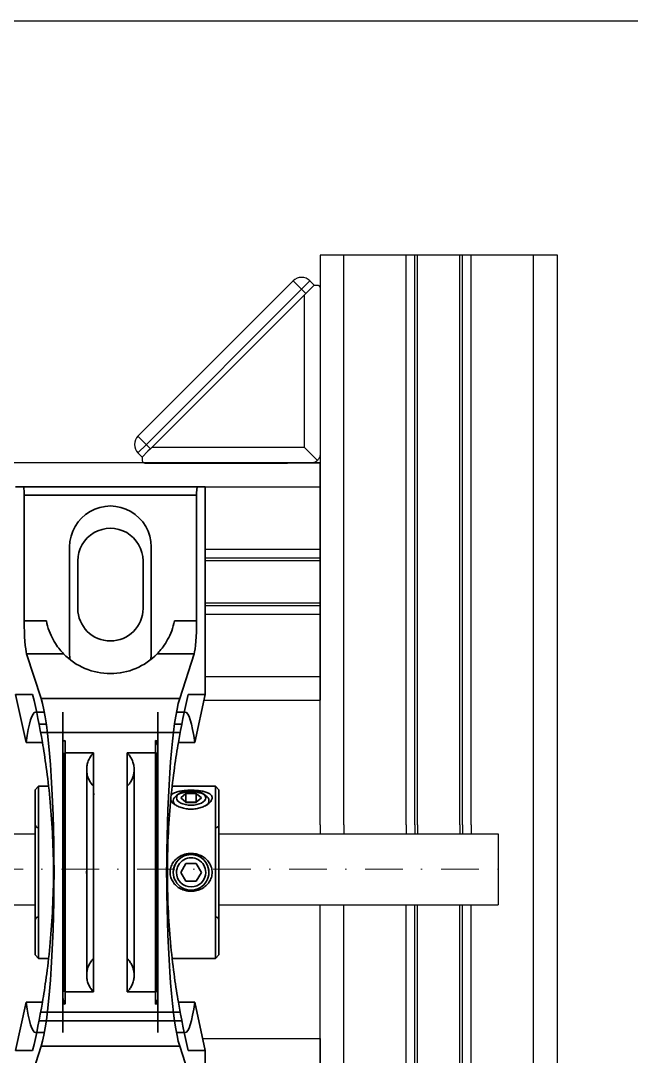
# Model space of a CAD drawing. Header units: millimetres. Extents: x -3183 to 3067, y 1033 to 2218.
# Drawn here: x -1410.1 to -1307.2, y 2030.8 to 2205.3 of the extents above; entities that cross this region are included whole.
import ezdxf

# ---------------------------------------------------------------- set-up
doc = ezdxf.new("R2010")
doc.units = ezdxf.units.MM
doc.linetypes.add('KRESKAKROPKA2', pattern=[12.7, 6.35, -3.175, 0, -3.175])
doc.linetypes.add('phl_thick', pattern=[0])
doc.layers.add('Kontury', color=7, linetype='Continuous', lineweight=35)
doc.layers.add('oś', color=7, linetype='KRESKAKROPKA2', lineweight=13)
doc.layers.add('projection', color=7, linetype='Continuous')

msp = doc.modelspace()

# ---------------------------------------------------------------- linework, layer by layer
for p, q in [((-1957.74988, 2205.34293), (-1116.74988, 2205.34293)), ((-1319.68243, 2165.80018), (-1359.68243, 2165.80018)), ((-1359.68243, 2165.80018), (-1359.68243, 2130.80018)), ((-1355.68243, 2130.80018), (-1355.68243, 2165.80018)), ((-1345.18243, 2130.80018), (-1345.18243, 2165.80018)), ((-1343.68243, 2130.80018), (-1343.68243, 2165.80018)), ((-1343.24004, 2130.80018), (-1343.24004, 2165.80018)), ((-1336.12481, 2130.80018), (-1336.12481, 2165.80018)), ((-1335.68243, 2130.80018), (-1335.68243, 2165.80018)), ((-1334.18243, 2130.80018), (-1334.18243, 2165.80018)), ((-1323.68243, 2130.80018), (-1323.68243, 2165.80018)), ((-1319.68243, 2130.80018), (-1319.68243, 2165.80018)), ((-1359.68243, 2130.80018), (-1472.18243, 2130.80018)), ((-1359.68243, 2069.81257), (-1359.68243, 2068.31257)), ((-1355.68243, 2069.81257), (-1355.68243, 2068.31257)), ((-1345.18243, 2069.81257), (-1345.18243, 2068.31257)), ((-1343.68243, 2069.81257), (-1343.68243, 2068.31257)), ((-1343.24004, 2069.81257), (-1343.24004, 2068.31257)), ((-1336.12481, 2069.81257), (-1336.12481, 2068.31257)), ((-1335.68243, 2069.81257), (-1335.68243, 2068.31257)), ((-1334.18243, 2069.81257), (-1334.18243, 2068.31257)), ((-1464.68243, 2068.31257), (-1407.71973, 2068.31257)), ((-1376.71973, 2068.31257), (-1329.68243, 2068.31257)), ((-1329.68243, 2068.31257), (-1329.68243, 2056.31257)), ((-1464.68243, 2056.31257), (-1407.71973, 2056.31257)), ((-1376.71973, 2056.31257), (-1329.68243, 2056.31257)), ((-1359.68243, 2054.81257), (-1359.68243, 2056.31257)), ((-1355.68243, 2054.81257), (-1355.68243, 2056.31257)), ((-1345.18243, 2054.81257), (-1345.18243, 2056.31257)), ((-1343.68243, 2054.81257), (-1343.68243, 2056.31257)), ((-1343.24004, 2054.81257), (-1343.24004, 2056.31257)), ((-1336.12481, 2054.81257), (-1336.12481, 2056.31257)), ((-1335.68243, 2054.81257), (-1335.68243, 2056.31257)), ((-1334.18243, 2054.81257), (-1334.18243, 2056.31257))]:
    msp.add_line(p, q)
at = {"layer": 'Kontury'}
for p, q in [((-1359.68243, 2130.80018), (-1359.68243, 2090.80018)), ((-1409.69434, 2126.80018), (-1411.01973, 2126.80018)), ((-1409.69434, 2126.80018), (-1380.34512, 2126.80018)), ((-1379.01973, 2126.80018), (-1380.34512, 2126.80018)), ((-1379.01973, 2126.80018), (-1379.01973, 2091.80018)), ((-1409.54707, 2125.35018), (-1380.49239, 2125.35018)), ((-1409.54707, 2104.17038), (-1409.54707, 2125.35018)), ((-1380.49239, 2125.35018), (-1380.49239, 2104.17038)), ((-1401.89473, 2116.67518), (-1401.89473, 2116.67518)), ((-1401.89473, 2098.67518), (-1401.89473, 2116.67518)), ((-1388.14473, 2116.67518), (-1388.14473, 2116.67518)), ((-1388.14473, 2098.67518), (-1388.14473, 2116.67518)), ((-1400.51973, 2106.30018), (-1400.51973, 2114.30018)), ((-1400.51973, 2114.30018), (-1400.51973, 2114.30018)), ((-1389.51973, 2114.30018), (-1389.51973, 2106.30018)), ((-1389.51973, 2114.30018), (-1389.51973, 2114.30018)), ((-1400.51973, 2106.30018), (-1400.51973, 2106.30018)), ((-1389.51973, 2106.30018), (-1389.51973, 2106.30018)), ((-1409.54707, 2104.17038), (-1405.81158, 2104.17038)), ((-1405.72109, 2103.75475), (-1405.81158, 2104.17038)), ((-1405.61347, 2103.33854), (-1405.72109, 2103.75475)), ((-1405.4893, 2102.92557), (-1405.61347, 2103.33854)), ((-1384.42599, 2103.33854), (-1384.55016, 2102.92557)), ((-1384.31837, 2103.75475), (-1384.42599, 2103.33854)), ((-1384.22788, 2104.17038), (-1384.31837, 2103.75475)), ((-1384.22788, 2104.17038), (-1380.49239, 2104.17038)), ((-1405.3495, 2102.51942), (-1405.4893, 2102.92557)), ((-1405.19581, 2102.12329), (-1405.3495, 2102.51942)), ((-1405.03007, 2101.74023), (-1405.19581, 2102.12329)), ((-1404.85431, 2101.37275), (-1405.03007, 2101.74023)), ((-1385.00939, 2101.74023), (-1385.18515, 2101.37275)), ((-1384.84365, 2102.12329), (-1385.00939, 2101.74023)), ((-1384.68996, 2102.51942), (-1384.84365, 2102.12329)), ((-1384.55016, 2102.92557), (-1384.68996, 2102.51942)), ((-1404.6712, 2101.023), (-1404.85431, 2101.37275)), ((-1404.48342, 2100.69317), (-1404.6712, 2101.023)), ((-1404.29396, 2100.38512), (-1404.48342, 2100.69317)), ((-1404.10596, 2100.10016), (-1404.29396, 2100.38512)), ((-1403.92046, 2099.83666), (-1404.10596, 2100.10016)), ((-1403.7334, 2099.58673), (-1403.92046, 2099.83666)), ((-1386.11901, 2099.83666), (-1386.30606, 2099.58673)), ((-1385.9335, 2100.10016), (-1386.11901, 2099.83666)), ((-1385.74551, 2100.38512), (-1385.9335, 2100.10016)), ((-1385.55604, 2100.69317), (-1385.74551, 2100.38512)), ((-1385.36826, 2101.023), (-1385.55604, 2100.69317)), ((-1385.18515, 2101.37275), (-1385.36826, 2101.023)), ((-1409.13515, 2098.63882), (-1402.91299, 2098.63882)), ((-1406.70011, 2091.07929), (-1409.13515, 2098.63882)), ((-1403.54826, 2099.35294), (-1403.7334, 2099.58673)), ((-1403.36918, 2099.13876), (-1403.54826, 2099.35294)), ((-1403.20065, 2098.94681), (-1403.36918, 2099.13876)), ((-1403.04716, 2098.77952), (-1403.20065, 2098.94681)), ((-1402.91307, 2098.63888), (-1403.04716, 2098.77952)), ((-1401.89473, 2098.67518), (-1401.89473, 2098.67518)), ((-1388.14473, 2098.67518), (-1388.14473, 2098.67518)), ((-1386.9923, 2098.77952), (-1387.12647, 2098.63882)), ((-1387.12647, 2098.63882), (-1380.90431, 2098.63882)), ((-1386.83881, 2098.94681), (-1386.9923, 2098.77952)), ((-1386.67028, 2099.13876), (-1386.83881, 2098.94681)), ((-1386.4912, 2099.35294), (-1386.67028, 2099.13876)), ((-1386.30606, 2099.58673), (-1386.4912, 2099.35294)), ((-1380.90431, 2098.63882), (-1383.33935, 2091.07929)), ((-1411.01973, 2091.80018), (-1409.2458, 2083.67018)), ((-1408.12862, 2091.80018), (-1411.01973, 2091.80018)), ((-1406.70011, 2091.07929), (-1383.33935, 2091.07929)), ((-1379.01973, 2091.80018), (-1381.91084, 2091.80018)), ((-1380.79366, 2083.67018), (-1379.01973, 2091.80018)), ((-1407.6377, 2088.80018), (-1406.15374, 2088.80018)), ((-1403.01973, 2088.80018), (-1403.01973, 2034.80018)), ((-1387.01973, 2034.80018), (-1387.01973, 2088.80018)), ((-1383.88572, 2088.80018), (-1382.40176, 2088.80018)), ((-1405.82803, 2086.80018), (-1407.04622, 2086.80018)), ((-1382.99324, 2086.80018), (-1384.21143, 2086.80018)), ((-1406.77061, 2085.35018), (-1383.26885, 2085.35018)), ((-1406.47254, 2083.67018), (-1409.2458, 2083.67018)), ((-1406.39247, 2083.19569), (-1406.47254, 2083.67016)), ((-1406.31169, 2082.70583), (-1406.39247, 2083.19569)), ((-1406.23057, 2082.20169), (-1406.31169, 2082.70583)), ((-1403.01973, 2061.80018), (-1403.01973, 2082.84656)), ((-1402.62896, 2084.03416), (-1402.62896, 2039.56621)), ((-1402.62896, 2039.56621), (-1402.62896, 2084.03416)), ((-1387.4105, 2084.03416), (-1387.4105, 2039.56621)), ((-1387.4105, 2084.03416), (-1387.4105, 2039.56621)), ((-1387.01973, 2082.84656), (-1387.01973, 2061.80018)), ((-1383.72777, 2082.70583), (-1383.8089, 2082.20169)), ((-1383.647, 2083.19569), (-1383.72777, 2082.70583)), ((-1383.56692, 2083.67016), (-1383.647, 2083.19569)), ((-1380.79366, 2083.67018), (-1383.56692, 2083.67018)), ((-1406.14946, 2081.68454), (-1406.23057, 2082.20169)), ((-1406.06872, 2081.15573), (-1406.14946, 2081.68454)), ((-1405.98848, 2080.61512), (-1406.06872, 2081.15573)), ((-1405.90783, 2080.05525), (-1405.98848, 2080.61512)), ((-1402.76973, 2081.95704), (-1397.84816, 2081.95704)), ((-1402.76973, 2041.64333), (-1402.76973, 2081.95704)), ((-1398.74962, 2080.57358), (-1398.81237, 2080.39978)), ((-1398.67891, 2080.74429), (-1398.74962, 2080.57358)), ((-1398.60038, 2080.91156), (-1398.67891, 2080.74429)), ((-1398.51422, 2081.07503), (-1398.60038, 2080.91156)), ((-1398.4206, 2081.23434), (-1398.51422, 2081.07503)), ((-1398.31972, 2081.38916), (-1398.4206, 2081.23434)), ((-1398.2118, 2081.53915), (-1398.31972, 2081.38916)), ((-1398.09707, 2081.684), (-1398.2118, 2081.53915)), ((-1397.97577, 2081.82339), (-1398.09707, 2081.684)), ((-1397.84816, 2081.95704), (-1397.97577, 2081.82339)), ((-1397.84816, 2041.64333), (-1397.84816, 2081.95704)), ((-1397.84816, 2081.95704), (-1397.84816, 2041.64333)), ((-1392.1913, 2081.95704), (-1392.1913, 2041.64333)), ((-1392.0637, 2081.82339), (-1392.1913, 2081.95704)), ((-1392.1913, 2081.95704), (-1387.26973, 2081.95704)), ((-1392.1913, 2081.95704), (-1392.1913, 2041.64333)), ((-1391.94239, 2081.684), (-1392.0637, 2081.82339)), ((-1391.82766, 2081.53915), (-1391.94239, 2081.684)), ((-1391.71974, 2081.38916), (-1391.82766, 2081.53915)), ((-1391.61886, 2081.23434), (-1391.71974, 2081.38916)), ((-1391.52524, 2081.07503), (-1391.61886, 2081.23434)), ((-1391.43908, 2080.91156), (-1391.52524, 2081.07503)), ((-1391.36056, 2080.74429), (-1391.43908, 2080.91156)), ((-1391.28984, 2080.57358), (-1391.36056, 2080.74429)), ((-1391.22709, 2080.39978), (-1391.28984, 2080.57358)), ((-1390.96991, 2081.94319), (-1390.97933, 2081.93571)), ((-1390.95964, 2081.95024), (-1390.96991, 2081.94319)), ((-1390.94859, 2081.95685), (-1390.95964, 2081.95024)), ((-1390.93683, 2081.96299), (-1390.94859, 2081.95685)), ((-1390.92445, 2081.96864), (-1390.93683, 2081.96299)), ((-1390.9115, 2081.97379), (-1390.92445, 2081.96864)), ((-1390.53248, 2081.96959), (-1390.55201, 2081.97474)), ((-1390.51304, 2081.96396), (-1390.53248, 2081.96959)), ((-1390.49378, 2081.95787), (-1390.51304, 2081.96396)), ((-1390.47479, 2081.95133), (-1390.49378, 2081.95787)), ((-1390.45616, 2081.94435), (-1390.47479, 2081.95133)), ((-1390.43796, 2081.93697), (-1390.45616, 2081.94435)), ((-1387.26973, 2081.95704), (-1387.26973, 2041.64333)), ((-1384.05098, 2080.61512), (-1384.13163, 2080.05525)), ((-1383.97074, 2081.15573), (-1384.05098, 2080.61512)), ((-1383.89, 2081.68454), (-1383.97074, 2081.15573)), ((-1383.8089, 2082.20169), (-1383.89, 2081.68454)), ((-1405.82693, 2079.47541), (-1405.90783, 2080.05525)), ((-1405.74611, 2078.87619), (-1405.82693, 2079.47541)), ((-1405.66574, 2078.25827), (-1405.74611, 2078.87619)), ((-1399.01546, 2079.31334), (-1399.01973, 2079.12861)), ((-1399.01973, 2079.12861), (-1399.01546, 2078.94388)), ((-1399.01973, 2079.12861), (-1399.01973, 2044.47176)), ((-1399.01973, 2044.47176), (-1399.01973, 2079.12861)), ((-1399.00267, 2079.49768), (-1399.01546, 2079.31334)), ((-1399.01546, 2078.94388), (-1399.00267, 2078.75954)), ((-1398.98137, 2079.68124), (-1399.00267, 2079.49768)), ((-1398.95162, 2079.86361), (-1398.98137, 2079.68124)), ((-1398.91348, 2080.04441), (-1398.95162, 2079.86361)), ((-1398.86703, 2080.22326), (-1398.91348, 2080.04441)), ((-1398.81237, 2080.39978), (-1398.86703, 2080.22326)), ((-1391.17243, 2080.22326), (-1391.22709, 2080.39978)), ((-1391.12598, 2080.04441), (-1391.17243, 2080.22326)), ((-1391.08784, 2079.86361), (-1391.12598, 2080.04441)), ((-1391.05809, 2079.68124), (-1391.08784, 2079.86361)), ((-1391.03679, 2079.49768), (-1391.05809, 2079.68124)), ((-1391.024, 2079.31334), (-1391.03679, 2079.49768)), ((-1391.03679, 2078.75954), (-1391.024, 2078.94388)), ((-1391.01973, 2079.12861), (-1391.024, 2079.31334)), ((-1391.024, 2078.94388), (-1391.01973, 2079.12861)), ((-1391.01973, 2079.25653), (-1391.01931, 2079.26545)), ((-1391.01929, 2079.24733), (-1391.01973, 2079.25653)), ((-1391.01973, 2044.47176), (-1391.01973, 2079.12861)), ((-1391.01973, 2044.47176), (-1391.01973, 2079.12861)), ((-1391.01931, 2079.26545), (-1391.01806, 2079.27446)), ((-1391.01796, 2079.238), (-1391.01929, 2079.24733)), ((-1391.01806, 2079.27446), (-1391.01596, 2079.28351)), ((-1391.01573, 2079.22859), (-1391.01796, 2079.238)), ((-1391.01596, 2079.28351), (-1391.01303, 2079.29258)), ((-1391.01261, 2079.21914), (-1391.01573, 2079.22859)), ((-1391.01303, 2079.29258), (-1391.00924, 2079.30163)), ((-1391.0086, 2079.20969), (-1391.01261, 2079.21914)), ((-1391.00924, 2079.30163), (-1391.00461, 2079.31061)), ((-1391.00367, 2079.20028), (-1391.0086, 2079.20969)), ((-1391.00461, 2079.31061), (-1390.99912, 2079.3195)), ((-1390.99785, 2079.19096), (-1391.00367, 2079.20028)), ((-1384.29335, 2078.87619), (-1384.37372, 2078.25827)), ((-1384.21253, 2079.47541), (-1384.29335, 2078.87619)), ((-1384.13163, 2080.05525), (-1384.21253, 2079.47541)), ((-1405.58618, 2077.62242), (-1405.66574, 2078.25827)), ((-1405.50779, 2076.96946), (-1405.58618, 2077.62242)), ((-1399.00267, 2078.75954), (-1398.98137, 2078.57599)), ((-1398.98137, 2078.57599), (-1398.95162, 2078.39361)), ((-1398.95162, 2078.39361), (-1398.91348, 2078.21281)), ((-1398.91348, 2078.21281), (-1398.86703, 2078.03396)), ((-1398.86703, 2078.03396), (-1398.81237, 2077.85744)), ((-1398.81237, 2077.85744), (-1398.74962, 2077.68364)), ((-1398.74962, 2077.68364), (-1398.67891, 2077.51293)), ((-1398.67891, 2077.51293), (-1398.60038, 2077.34566)), ((-1398.60038, 2077.34566), (-1398.51422, 2077.18219)), ((-1398.51422, 2077.18219), (-1398.4206, 2077.02288)), ((-1391.61886, 2077.02288), (-1391.52524, 2077.18219)), ((-1391.52524, 2077.18219), (-1391.43908, 2077.34566)), ((-1391.43908, 2077.34566), (-1391.36056, 2077.51293)), ((-1391.36056, 2077.51293), (-1391.28984, 2077.68364)), ((-1391.28984, 2077.68364), (-1391.22709, 2077.85744)), ((-1391.22709, 2077.85744), (-1391.17243, 2078.03396)), ((-1391.17243, 2078.03396), (-1391.12598, 2078.21281)), ((-1391.12598, 2078.21281), (-1391.08784, 2078.39361)), ((-1391.08784, 2078.39361), (-1391.05809, 2078.57599)), ((-1391.05809, 2078.57599), (-1391.03679, 2078.75954)), ((-1384.45328, 2077.62242), (-1384.53167, 2076.96946)), ((-1384.37372, 2078.25827), (-1384.45328, 2077.62242)), ((-1407.11973, 2076.30018), (-1407.71973, 2075.70018)), ((-1407.71973, 2075.70018), (-1407.71973, 2061.80018)), ((-1407.11973, 2061.80018), (-1407.11973, 2076.30018)), ((-1407.11973, 2076.30018), (-1407.11973, 2061.80018)), ((-1405.3245, 2076.30018), (-1407.11973, 2076.30018)), ((-1405.43092, 2076.30018), (-1405.50779, 2076.96946)), ((-1405.35921, 2075.64637), (-1405.43092, 2076.30018)), ((-1405.2895, 2074.97934), (-1405.35921, 2075.64637)), ((-1398.4206, 2077.02288), (-1398.31972, 2076.86807)), ((-1398.31972, 2076.86807), (-1398.2118, 2076.71807)), ((-1398.2118, 2076.71807), (-1398.09707, 2076.57322)), ((-1398.09707, 2076.57322), (-1397.97577, 2076.43383)), ((-1397.97577, 2076.43383), (-1397.84816, 2076.30018)), ((-1397.84816, 2061.80018), (-1397.84816, 2076.30018)), ((-1397.84816, 2076.30018), (-1397.84816, 2061.80018)), ((-1392.1913, 2076.30018), (-1392.0637, 2076.43383)), ((-1392.1913, 2061.80018), (-1392.1913, 2076.30018)), ((-1392.1913, 2076.30018), (-1392.1913, 2061.80018)), ((-1392.0637, 2076.43383), (-1391.94239, 2076.57322)), ((-1391.94239, 2076.57322), (-1391.82766, 2076.71807)), ((-1391.82766, 2076.71807), (-1391.71974, 2076.86807)), ((-1391.71974, 2076.86807), (-1391.61886, 2077.02288)), ((-1384.68025, 2075.64637), (-1384.74996, 2074.97934)), ((-1377.31973, 2076.30018), (-1384.71496, 2076.30018)), ((-1384.60854, 2076.30018), (-1384.68025, 2075.64637)), ((-1384.53167, 2076.96946), (-1384.60854, 2076.30018)), ((-1383.90336, 2075.33673), (-1384.0562, 2075.2837)), ((-1383.74387, 2075.38447), (-1383.90336, 2075.33673)), ((-1383.57377, 2075.42844), (-1383.74387, 2075.38447)), ((-1383.3935, 2075.46856), (-1383.57377, 2075.42844)), ((-1383.20412, 2075.5046), (-1383.3935, 2075.46856)), ((-1383.00686, 2075.53645), (-1383.20412, 2075.5046)), ((-1382.80309, 2075.56408), (-1383.00686, 2075.53645)), ((-1382.59416, 2075.58746), (-1382.80309, 2075.56408)), ((-1382.38142, 2075.60664), (-1382.59416, 2075.58746)), ((-1382.16645, 2075.62172), (-1382.38142, 2075.60664)), ((-1381.95081, 2075.63278), (-1382.16645, 2075.62172)), ((-1381.73616, 2075.63997), (-1381.95081, 2075.63278)), ((-1381.52419, 2075.64347), (-1381.73616, 2075.63997)), ((-1381.31528, 2075.64347), (-1381.52419, 2075.64347)), ((-1381.1033, 2075.63997), (-1381.31528, 2075.64347)), ((-1380.88865, 2075.63278), (-1381.1033, 2075.63997)), ((-1380.67301, 2075.62172), (-1380.88865, 2075.63278)), ((-1380.45804, 2075.60664), (-1380.67301, 2075.62172)), ((-1380.2453, 2075.58746), (-1380.45804, 2075.60664)), ((-1380.03637, 2075.56408), (-1380.2453, 2075.58746)), ((-1379.8326, 2075.53645), (-1380.03637, 2075.56408)), ((-1379.63534, 2075.5046), (-1379.8326, 2075.53645)), ((-1379.44596, 2075.46856), (-1379.63534, 2075.5046)), ((-1379.26569, 2075.42844), (-1379.44596, 2075.46856)), ((-1379.09559, 2075.38447), (-1379.26569, 2075.42844)), ((-1378.93611, 2075.33673), (-1379.09559, 2075.38447)), ((-1378.78326, 2075.2837), (-1378.93611, 2075.33673)), ((-1377.31973, 2061.80018), (-1377.31973, 2076.30018)), ((-1377.31973, 2076.30018), (-1377.31973, 2061.80018)), ((-1376.71973, 2075.70018), (-1377.31973, 2076.30018)), ((-1376.71973, 2075.70018), (-1376.71973, 2061.80018)), ((-1405.22206, 2074.29992), (-1405.2895, 2074.97934)), ((-1405.15719, 2073.60903), (-1405.22206, 2074.29992)), ((-1405.09512, 2072.90762), (-1405.15719, 2073.60903)), ((-1399.10765, 2074.99514), (-1398.90866, 2074.97573)), ((-1397.91304, 2074.98175), (-1397.71679, 2075.00244)), ((-1384.88227, 2073.60903), (-1384.94434, 2072.90762)), ((-1384.8174, 2074.29992), (-1384.88227, 2073.60903)), ((-1384.85031, 2073.94942), (-1384.81756, 2073.88641)), ((-1384.81756, 2073.88641), (-1384.73689, 2073.76467)), ((-1384.74996, 2074.97934), (-1384.8174, 2074.29992)), ((-1384.67817, 2074.93321), (-1384.76416, 2074.84691)), ((-1384.73689, 2073.76467), (-1384.63937, 2073.64379)), ((-1384.57782, 2075.01437), (-1384.67817, 2074.93321)), ((-1384.63937, 2073.64379), (-1384.52589, 2073.52492)), ((-1384.46413, 2075.09018), (-1384.57782, 2075.01437)), ((-1384.33836, 2075.16044), (-1384.46413, 2075.09018)), ((-1384.20183, 2075.22495), (-1384.33836, 2075.16044)), ((-1384.0562, 2075.2837), (-1384.20183, 2075.22495)), ((-1383.42729, 2075.06733), (-1383.86922, 2074.75484)), ((-1382.28576, 2075.10755), (-1383.15178, 2074.35755)), ((-1383.15178, 2074.35755), (-1382.28576, 2073.60755)), ((-1382.28576, 2073.59201), (-1382.28576, 2075.10755)), ((-1380.55371, 2075.10755), (-1382.28576, 2075.10755)), ((-1382.28576, 2073.60755), (-1380.55371, 2073.60755)), ((-1382.28576, 2073.59201), (-1380.55371, 2073.59201)), ((-1380.55371, 2073.59201), (-1380.55371, 2075.10755)), ((-1379.68768, 2074.35755), (-1380.55371, 2075.10755)), ((-1380.55371, 2073.60755), (-1379.68768, 2074.35755)), ((-1378.97024, 2074.75484), (-1379.41217, 2075.06733)), ((-1378.63763, 2075.22495), (-1378.78326, 2075.2837)), ((-1378.5011, 2075.16044), (-1378.63763, 2075.22495)), ((-1378.37533, 2075.09018), (-1378.5011, 2075.16044)), ((-1378.26164, 2075.01437), (-1378.37533, 2075.09018)), ((-1378.31357, 2073.52492), (-1378.20009, 2073.64379)), ((-1378.16129, 2074.93321), (-1378.26164, 2075.01437)), ((-1378.20009, 2073.64379), (-1378.10257, 2073.76467)), ((-1378.07531, 2074.84691), (-1378.16129, 2074.93321)), ((-1378.10257, 2073.76467), (-1378.0219, 2073.88641)), ((-1378.00432, 2074.75594), (-1378.07531, 2074.84691)), ((-1378.0219, 2073.88641), (-1377.95883, 2074.00776)), ((-1377.94895, 2074.66082), (-1378.00432, 2074.75594)), ((-1377.95883, 2074.00776), (-1377.91399, 2074.12748)), ((-1377.90963, 2074.56215), (-1377.94895, 2074.66082)), ((-1377.91399, 2074.12748), (-1377.88731, 2074.24444)), ((-1377.88623, 2074.46077), (-1377.90963, 2074.56215)), ((-1377.88731, 2074.24444), (-1377.87848, 2074.35755)), ((-1377.87848, 2074.35755), (-1377.88623, 2074.46077)), ((-1405.03611, 2072.19665), (-1405.09512, 2072.90762)), ((-1404.98039, 2071.47693), (-1405.03611, 2072.19665)), ((-1385.00335, 2072.19665), (-1385.05907, 2071.47693)), ((-1384.94434, 2072.90762), (-1385.00335, 2072.19665)), ((-1384.52589, 2073.52492), (-1384.39789, 2073.4092)), ((-1384.39789, 2073.4092), (-1384.25692, 2073.29786)), ((-1384.25692, 2073.29786), (-1384.10479, 2073.19201)), ((-1384.10479, 2073.19201), (-1383.95599, 2073.09978)), ((-1383.95599, 2073.09978), (-1383.80117, 2073.01369)), ((-1383.80117, 2073.01369), (-1383.637, 2072.9319)), ((-1383.637, 2072.9319), (-1383.46256, 2072.85425)), ((-1383.46256, 2072.85425), (-1383.27883, 2072.7817)), ((-1383.27883, 2072.7817), (-1383.08691, 2072.71515)), ((-1383.08691, 2072.71515), (-1382.88811, 2072.65527)), ((-1382.88811, 2072.65527), (-1382.68373, 2072.60267)), ((-1382.68373, 2072.60267), (-1382.47506, 2072.5579)), ((-1382.47506, 2072.5579), (-1382.26352, 2072.52119)), ((-1382.26352, 2072.52119), (-1382.05064, 2072.49279)), ((-1382.05064, 2072.49279), (-1381.83797, 2072.47281)), ((-1381.83797, 2072.47281), (-1381.62712, 2072.46103)), ((-1381.62712, 2072.46103), (-1381.41973, 2072.45717)), ((-1381.41973, 2072.45717), (-1381.21234, 2072.46103)), ((-1381.21234, 2072.46103), (-1381.00149, 2072.47281)), ((-1381.00149, 2072.47281), (-1380.78882, 2072.49279)), ((-1380.78882, 2072.49279), (-1380.57594, 2072.52119)), ((-1380.57594, 2072.52119), (-1380.3644, 2072.5579)), ((-1380.3644, 2072.5579), (-1380.15573, 2072.60267)), ((-1380.15573, 2072.60267), (-1379.95135, 2072.65527)), ((-1379.95135, 2072.65527), (-1379.75255, 2072.71515)), ((-1379.75255, 2072.71515), (-1379.56063, 2072.7817)), ((-1379.56063, 2072.7817), (-1379.3769, 2072.85425)), ((-1379.3769, 2072.85425), (-1379.20246, 2072.9319)), ((-1379.20246, 2072.9319), (-1379.03829, 2073.01369)), ((-1379.03829, 2073.01369), (-1378.88347, 2073.09978)), ((-1378.97024, 2073.02279), (-1378.6381, 2073.25765)), ((-1378.88347, 2073.09978), (-1378.73468, 2073.19201)), ((-1378.73468, 2073.19201), (-1378.58254, 2073.29786)), ((-1378.58254, 2073.29786), (-1378.44157, 2073.4092)), ((-1378.44157, 2073.4092), (-1378.31357, 2073.52492)), ((-1404.92813, 2070.7493), (-1404.98039, 2071.47693)), ((-1404.87953, 2070.01479), (-1404.92813, 2070.7493)), ((-1385.11133, 2070.7493), (-1385.15993, 2070.01479)), ((-1385.05907, 2071.47693), (-1385.11133, 2070.7493)), ((-1407.11973, 2061.80018), (-1407.11973, 2069.30018)), ((-1407.11973, 2069.30018), (-1407.11973, 2061.80018)), ((-1404.83478, 2069.27448), (-1404.87953, 2070.01479)), ((-1404.79402, 2068.52944), (-1404.83478, 2069.27448)), ((-1404.75738, 2067.78081), (-1404.79402, 2068.52944)), ((-1385.24544, 2068.52944), (-1385.28208, 2067.78081)), ((-1385.20469, 2069.27448), (-1385.24544, 2068.52944)), ((-1385.15993, 2070.01479), (-1385.20469, 2069.27448)), ((-1377.31973, 2061.80018), (-1377.31973, 2069.30018)), ((-1377.31973, 2061.80018), (-1377.31973, 2069.30018)), ((-1404.72496, 2067.02971), (-1404.75738, 2067.78081)), ((-1404.69685, 2066.27727), (-1404.72496, 2067.02971)), ((-1385.3145, 2067.02971), (-1385.34261, 2066.27727)), ((-1385.28208, 2067.78081), (-1385.3145, 2067.02971)), ((-1404.6731, 2065.52463), (-1404.69685, 2066.27727)), ((-1404.65373, 2064.77298), (-1404.6731, 2065.52463)), ((-1385.36636, 2065.52463), (-1385.38573, 2064.77298)), ((-1385.34261, 2066.27727), (-1385.36636, 2065.52463)), ((-1382.67408, 2064.77885), (-1382.46688, 2064.84333)), ((-1382.46688, 2064.84333), (-1382.25691, 2064.89588)), ((-1382.25691, 2064.89588), (-1382.04567, 2064.93636)), ((-1382.04567, 2064.93636), (-1381.83467, 2064.96476)), ((-1381.83467, 2064.96476), (-1381.62549, 2064.98145)), ((-1381.62549, 2064.98145), (-1381.41973, 2064.98692)), ((-1381.41973, 2064.98692), (-1381.21397, 2064.98145)), ((-1381.21397, 2064.98145), (-1381.00479, 2064.96476)), ((-1381.00479, 2064.96476), (-1380.79379, 2064.93636)), ((-1380.79379, 2064.93636), (-1380.58255, 2064.89588)), ((-1380.58255, 2064.89588), (-1380.37259, 2064.84333)), ((-1380.37259, 2064.84333), (-1380.16538, 2064.77885)), ((-1404.63875, 2064.02351), (-1404.65373, 2064.77298)), ((-1404.62813, 2063.27741), (-1404.63875, 2064.02351)), ((-1404.62182, 2062.53589), (-1404.62813, 2063.27741)), ((-1385.41133, 2063.27741), (-1385.41764, 2062.53589)), ((-1385.40071, 2064.02351), (-1385.41133, 2063.27741)), ((-1385.38573, 2064.77298), (-1385.40071, 2064.02351)), ((-1384.68926, 2063.0204), (-1384.59271, 2063.21087)), ((-1384.59271, 2063.21087), (-1384.48317, 2063.39414)), ((-1384.48317, 2063.39414), (-1384.36183, 2063.56909)), ((-1384.36183, 2063.56909), (-1384.22992, 2063.7346)), ((-1384.22992, 2063.7346), (-1384.08892, 2063.88977)), ((-1384.08892, 2063.88977), (-1383.94059, 2064.03392)), ((-1383.94059, 2064.03392), (-1383.78631, 2064.16672)), ((-1383.78631, 2064.16672), (-1383.62247, 2064.29161)), ((-1383.62247, 2064.29161), (-1383.44859, 2064.40872)), ((-1383.44859, 2064.40872), (-1383.26565, 2064.51687)), ((-1383.26565, 2064.51687), (-1383.07473, 2064.61506)), ((-1383.15178, 2061.80018), (-1382.28576, 2063.30018)), ((-1383.07473, 2064.61506), (-1382.87711, 2064.7026)), ((-1382.87711, 2064.7026), (-1382.67408, 2064.77885)), ((-1382.28576, 2063.30018), (-1382.28576, 2063.30018)), ((-1382.28576, 2063.30018), (-1380.55371, 2063.30018)), ((-1380.55371, 2063.30018), (-1380.55371, 2063.30018)), ((-1380.55371, 2063.30018), (-1379.68768, 2061.80018)), ((-1380.16538, 2064.77885), (-1379.96235, 2064.7026)), ((-1379.96235, 2064.7026), (-1379.76473, 2064.61506)), ((-1379.76473, 2064.61506), (-1379.57382, 2064.51687)), ((-1379.57382, 2064.51687), (-1379.39088, 2064.40872)), ((-1379.39088, 2064.40872), (-1379.21699, 2064.29161)), ((-1379.21699, 2064.29161), (-1379.05316, 2064.16672)), ((-1379.05316, 2064.16672), (-1378.89887, 2064.03392)), ((-1378.89887, 2064.03392), (-1378.75054, 2063.88977)), ((-1378.75054, 2063.88977), (-1378.60954, 2063.7346)), ((-1378.60954, 2063.7346), (-1378.47763, 2063.56909)), ((-1378.47763, 2063.56909), (-1378.3563, 2063.39414)), ((-1378.3563, 2063.39414), (-1378.24676, 2063.21087)), ((-1378.24676, 2063.21087), (-1378.1502, 2063.0204)), ((-1407.71973, 2061.80018), (-1407.71973, 2047.90018)), ((-1407.11973, 2054.30018), (-1407.11973, 2061.80018)), ((-1407.11973, 2061.80018), (-1407.11973, 2054.30018)), ((-1407.11973, 2061.80018), (-1407.11973, 2047.30018)), ((-1407.11973, 2047.30018), (-1407.11973, 2061.80018)), ((-1404.61973, 2061.80018), (-1404.62182, 2062.53589)), ((-1404.62182, 2061.06447), (-1404.61973, 2061.80018)), ((-1403.01973, 2040.7538), (-1403.01973, 2061.80018)), ((-1399.06282, 2061.98069), (-1399.05377, 2061.96165)), ((-1399.05268, 2061.64121), (-1399.06145, 2061.62241)), ((-1399.05377, 2061.96165), (-1399.04577, 2061.94212)), ((-1399.04493, 2061.66047), (-1399.05268, 2061.64121)), ((-1399.04577, 2061.94212), (-1399.03884, 2061.9222)), ((-1399.03823, 2061.68012), (-1399.04493, 2061.66047)), ((-1399.03884, 2061.9222), (-1399.03299, 2061.90197)), ((-1399.03256, 2061.70003), (-1399.03823, 2061.68012)), ((-1399.03299, 2061.90197), (-1399.02821, 2061.88157)), ((-1399.02794, 2061.72012), (-1399.03256, 2061.70003)), ((-1399.02821, 2061.88157), (-1399.02449, 2061.86107)), ((-1399.02434, 2061.74028), (-1399.02794, 2061.72012)), ((-1399.02449, 2061.86107), (-1399.02185, 2061.84061)), ((-1399.02178, 2061.76042), (-1399.02434, 2061.74028)), ((-1399.02185, 2061.84061), (-1399.02026, 2061.82028)), ((-1399.02024, 2061.78042), (-1399.02178, 2061.76042)), ((-1399.02026, 2061.82028), (-1399.01973, 2061.80018)), ((-1399.01973, 2061.80018), (-1399.02024, 2061.78042)), ((-1397.84816, 2047.30018), (-1397.84816, 2061.80018)), ((-1397.84816, 2061.80018), (-1397.84816, 2047.30018)), ((-1392.1913, 2061.80018), (-1392.1913, 2047.30018)), ((-1392.1913, 2047.30018), (-1392.1913, 2061.80018)), ((-1387.01973, 2061.80018), (-1387.01973, 2040.7538)), ((-1385.56973, 2061.80018), (-1385.56828, 2062.004)), ((-1385.56828, 2061.59637), (-1385.56973, 2061.80018)), ((-1385.56828, 2062.004), (-1385.56398, 2062.2086)), ((-1385.56398, 2061.39177), (-1385.56828, 2061.59637)), ((-1385.56398, 2062.2086), (-1385.55674, 2062.4139)), ((-1385.55674, 2061.18646), (-1385.56398, 2061.39177)), ((-1385.55674, 2062.4139), (-1385.54636, 2062.61981)), ((-1385.54636, 2062.61981), (-1385.53315, 2062.82624)), ((-1385.53315, 2062.82624), (-1385.51696, 2063.03312)), ((-1385.41764, 2062.53589), (-1385.41973, 2061.80018)), ((-1385.41973, 2061.80018), (-1385.41764, 2061.06447)), ((-1384.96098, 2061.80018), (-1384.95354, 2062.00505)), ((-1384.95324, 2061.59111), (-1384.96098, 2061.80018)), ((-1384.95354, 2062.00505), (-1384.93107, 2062.2115)), ((-1384.92983, 2061.38043), (-1384.95324, 2061.59111)), ((-1384.93107, 2062.2115), (-1384.89333, 2062.41785)), ((-1384.89051, 2061.16992), (-1384.92983, 2061.38043)), ((-1384.89333, 2062.41785), (-1384.84016, 2062.62246)), ((-1384.84016, 2062.62246), (-1384.77194, 2062.8238)), ((-1384.77194, 2062.8238), (-1384.68926, 2063.0204)), ((-1383.15178, 2061.80018), (-1383.15178, 2061.80018)), ((-1382.28576, 2060.30018), (-1383.15178, 2061.80018)), ((-1379.68768, 2061.80018), (-1380.55371, 2060.30018)), ((-1379.68768, 2061.80018), (-1379.68768, 2061.80018)), ((-1378.1502, 2063.0204), (-1378.06752, 2062.8238)), ((-1378.06752, 2062.8238), (-1377.9993, 2062.62246)), ((-1377.9993, 2062.62246), (-1377.94613, 2062.41785)), ((-1377.90963, 2061.38043), (-1377.94895, 2061.16992)), ((-1377.94613, 2062.41785), (-1377.90839, 2062.2115)), ((-1377.88623, 2061.59111), (-1377.90963, 2061.38043)), ((-1377.90839, 2062.2115), (-1377.88592, 2062.00505)), ((-1377.87848, 2061.80018), (-1377.88623, 2061.59111)), ((-1377.88592, 2062.00505), (-1377.87848, 2061.80018)), ((-1377.31973, 2061.80018), (-1377.31973, 2054.30018)), ((-1377.31973, 2054.30018), (-1377.31973, 2061.80018)), ((-1377.31973, 2061.80018), (-1377.31973, 2047.30018)), ((-1377.31973, 2047.30018), (-1377.31973, 2061.80018)), ((-1376.71973, 2061.80018), (-1376.71973, 2047.90018)), ((-1404.63875, 2059.57686), (-1404.62813, 2060.32296)), ((-1404.62813, 2060.32296), (-1404.62182, 2061.06447)), ((-1385.54655, 2060.98055), (-1385.55674, 2061.18646)), ((-1385.53315, 2060.77413), (-1385.54655, 2060.98055)), ((-1385.51721, 2060.56722), (-1385.53315, 2060.77413)), ((-1385.41764, 2061.06447), (-1385.41133, 2060.32296)), ((-1385.41133, 2060.32296), (-1385.40071, 2059.57686)), ((-1384.83514, 2060.96133), (-1384.89051, 2061.16992)), ((-1384.76416, 2060.75626), (-1384.83514, 2060.96133)), ((-1384.67817, 2060.55629), (-1384.76416, 2060.75626)), ((-1384.57782, 2060.36285), (-1384.67817, 2060.55629)), ((-1384.46413, 2060.17706), (-1384.57782, 2060.36285)), ((-1384.33836, 2060.00014), (-1384.46413, 2060.17706)), ((-1384.20183, 2059.83324), (-1384.33836, 2060.00014)), ((-1384.0562, 2059.67726), (-1384.20183, 2059.83324)), ((-1383.90336, 2059.5329), (-1384.0562, 2059.67726)), ((-1382.28576, 2060.30018), (-1382.28576, 2060.30018)), ((-1380.55371, 2060.30018), (-1382.28576, 2060.30018)), ((-1380.55371, 2060.30018), (-1380.55371, 2060.30018)), ((-1378.78326, 2059.67726), (-1378.93611, 2059.5329)), ((-1378.63763, 2059.83324), (-1378.78326, 2059.67726)), ((-1378.5011, 2060.00014), (-1378.63763, 2059.83324)), ((-1378.37533, 2060.17706), (-1378.5011, 2060.00014)), ((-1378.26164, 2060.36285), (-1378.37533, 2060.17706)), ((-1378.16129, 2060.55629), (-1378.26164, 2060.36285)), ((-1378.07531, 2060.75626), (-1378.16129, 2060.55629)), ((-1378.00432, 2060.96133), (-1378.07531, 2060.75626)), ((-1377.94895, 2061.16992), (-1378.00432, 2060.96133)), ((-1404.69685, 2057.3231), (-1404.6731, 2058.07574)), ((-1404.6731, 2058.07574), (-1404.65373, 2058.82739)), ((-1404.65373, 2058.82739), (-1404.63875, 2059.57686)), ((-1385.40071, 2059.57686), (-1385.38573, 2058.82739)), ((-1385.38573, 2058.82739), (-1385.36636, 2058.07574)), ((-1385.36636, 2058.07574), (-1385.34261, 2057.3231)), ((-1383.74387, 2059.39982), (-1383.90336, 2059.5329)), ((-1383.57377, 2059.27445), (-1383.74387, 2059.39982)), ((-1383.3935, 2059.15753), (-1383.57377, 2059.27445)), ((-1383.20412, 2059.05031), (-1383.3935, 2059.15753)), ((-1383.00686, 2058.9537), (-1383.20412, 2059.05031)), ((-1382.80309, 2058.86841), (-1383.00686, 2058.9537)), ((-1382.59416, 2058.79511), (-1382.80309, 2058.86841)), ((-1382.38142, 2058.73414), (-1382.59416, 2058.79511)), ((-1382.16645, 2058.68565), (-1382.38142, 2058.73414)), ((-1381.95081, 2058.64978), (-1382.16645, 2058.68565)), ((-1381.73616, 2058.62634), (-1381.95081, 2058.64978)), ((-1381.52419, 2058.61486), (-1381.73616, 2058.62634)), ((-1381.31528, 2058.61486), (-1381.52419, 2058.61486)), ((-1381.1033, 2058.62634), (-1381.31528, 2058.61486)), ((-1380.88865, 2058.64978), (-1381.1033, 2058.62634)), ((-1380.67301, 2058.68565), (-1380.88865, 2058.64978)), ((-1380.45804, 2058.73414), (-1380.67301, 2058.68565)), ((-1380.2453, 2058.79511), (-1380.45804, 2058.73414)), ((-1380.03637, 2058.86841), (-1380.2453, 2058.79511)), ((-1379.8326, 2058.9537), (-1380.03637, 2058.86841)), ((-1379.63534, 2059.05031), (-1379.8326, 2058.9537)), ((-1379.44596, 2059.15753), (-1379.63534, 2059.05031)), ((-1379.26569, 2059.27445), (-1379.44596, 2059.15753)), ((-1379.09559, 2059.39982), (-1379.26569, 2059.27445)), ((-1378.93611, 2059.5329), (-1379.09559, 2059.39982)), ((-1404.75738, 2055.81956), (-1404.72496, 2056.57066)), ((-1404.72496, 2056.57066), (-1404.69685, 2057.3231)), ((-1385.34261, 2057.3231), (-1385.3145, 2056.57066)), ((-1385.3145, 2056.57066), (-1385.28208, 2055.81956)), ((-1404.83478, 2054.32589), (-1404.79402, 2055.07093)), ((-1404.79402, 2055.07093), (-1404.75738, 2055.81956)), ((-1385.28208, 2055.81956), (-1385.24544, 2055.07093)), ((-1385.24544, 2055.07093), (-1385.20469, 2054.32589)), ((-1404.98039, 2052.12344), (-1404.92813, 2052.85107)), ((-1404.92813, 2052.85107), (-1404.87953, 2053.58557)), ((-1404.87953, 2053.58557), (-1404.83478, 2054.32589)), ((-1385.20469, 2054.32589), (-1385.15993, 2053.58557)), ((-1385.15993, 2053.58557), (-1385.11133, 2052.85107)), ((-1385.11133, 2052.85107), (-1385.05907, 2052.12344)), ((-1405.09512, 2050.69275), (-1405.03611, 2051.40372)), ((-1405.03611, 2051.40372), (-1404.98039, 2052.12344)), ((-1391.01973, 2051.72176), (-1391.01931, 2051.73722)), ((-1391.01973, 2050.22165), (-1391.01973, 2051.72176)), ((-1391.01927, 2051.70558), (-1391.01973, 2051.72176)), ((-1391.01931, 2051.73722), (-1391.01806, 2051.75287)), ((-1391.0179, 2051.68923), (-1391.01927, 2051.70558)), ((-1391.01806, 2051.75287), (-1391.01596, 2051.76864)), ((-1391.01561, 2051.67276), (-1391.0179, 2051.68923)), ((-1391.01596, 2051.76864), (-1391.01303, 2051.78447)), ((-1391.01239, 2051.65627), (-1391.01561, 2051.67276)), ((-1391.01303, 2051.78447), (-1391.00924, 2051.80028)), ((-1391.00825, 2051.63982), (-1391.01239, 2051.65627)), ((-1391.00924, 2051.80028), (-1391.00461, 2051.81602)), ((-1391.00317, 2051.62348), (-1391.00825, 2051.63982)), ((-1391.00461, 2051.81602), (-1390.99912, 2051.83162)), ((-1390.99716, 2051.60733), (-1391.00317, 2051.62348)), ((-1390.99912, 2051.83162), (-1390.99278, 2051.84701)), ((-1385.05907, 2052.12344), (-1385.00335, 2051.40372)), ((-1385.00335, 2051.40372), (-1384.94434, 2050.69275)), ((-1405.2895, 2048.62103), (-1405.22206, 2049.30044)), ((-1405.22206, 2049.30044), (-1405.15719, 2049.99134)), ((-1405.15719, 2049.99134), (-1405.09512, 2050.69275)), ((-1391.0192, 2050.2391), (-1391.01973, 2050.22165)), ((-1391.01973, 2050.22165), (-1391.01922, 2050.20458)), ((-1391.01922, 2050.20458), (-1391.01768, 2050.1874)), ((-1391.01762, 2050.25686), (-1391.0192, 2050.2391)), ((-1391.01768, 2050.1874), (-1391.01512, 2050.17021)), ((-1391.01497, 2050.27483), (-1391.01762, 2050.25686)), ((-1391.01512, 2050.17021), (-1391.01153, 2050.15309)), ((-1391.01125, 2050.29293), (-1391.01497, 2050.27483)), ((-1384.94434, 2050.69275), (-1384.88227, 2049.99134)), ((-1384.88227, 2049.99134), (-1384.8174, 2049.30044)), ((-1384.8174, 2049.30044), (-1384.74996, 2048.62103)), ((-1407.71973, 2047.90018), (-1407.11973, 2047.30018)), ((-1405.43092, 2047.30018), (-1405.35921, 2047.954)), ((-1405.35921, 2047.954), (-1405.2895, 2048.62103)), ((-1384.74996, 2048.62103), (-1384.68025, 2047.954)), ((-1384.68025, 2047.954), (-1384.60854, 2047.30018)), ((-1377.31973, 2047.30018), (-1376.71973, 2047.90018)), ((-1407.11973, 2047.30018), (-1405.3245, 2047.30018)), ((-1405.66574, 2045.3421), (-1405.58618, 2045.97794)), ((-1405.58618, 2045.97794), (-1405.50779, 2046.63091)), ((-1405.50779, 2046.63091), (-1405.43092, 2047.30018)), ((-1398.81237, 2045.74292), (-1398.86703, 2045.56641)), ((-1398.74962, 2045.91672), (-1398.81237, 2045.74292)), ((-1398.67891, 2046.08744), (-1398.74962, 2045.91672)), ((-1398.60038, 2046.25471), (-1398.67891, 2046.08744)), ((-1398.51422, 2046.41817), (-1398.60038, 2046.25471)), ((-1398.4206, 2046.57749), (-1398.51422, 2046.41817)), ((-1398.31972, 2046.7323), (-1398.4206, 2046.57749)), ((-1398.2118, 2046.88229), (-1398.31972, 2046.7323)), ((-1398.09707, 2047.02714), (-1398.2118, 2046.88229)), ((-1397.97577, 2047.16654), (-1398.09707, 2047.02714)), ((-1397.84816, 2047.30018), (-1397.97577, 2047.16654)), ((-1392.0637, 2047.16654), (-1392.1913, 2047.30018)), ((-1391.94239, 2047.02714), (-1392.0637, 2047.16654)), ((-1391.82766, 2046.88229), (-1391.94239, 2047.02714)), ((-1391.71974, 2046.7323), (-1391.82766, 2046.88229)), ((-1391.61886, 2046.57749), (-1391.71974, 2046.7323)), ((-1391.52524, 2046.41817), (-1391.61886, 2046.57749)), ((-1391.43908, 2046.25471), (-1391.52524, 2046.41817)), ((-1391.36056, 2046.08744), (-1391.43908, 2046.25471)), ((-1391.28984, 2045.91672), (-1391.36056, 2046.08744)), ((-1391.22709, 2045.74292), (-1391.28984, 2045.91672)), ((-1391.17243, 2045.56641), (-1391.22709, 2045.74292)), ((-1384.71496, 2047.30018), (-1377.31973, 2047.30018)), ((-1384.60854, 2047.30018), (-1384.53167, 2046.63091)), ((-1384.53167, 2046.63091), (-1384.45328, 2045.97794)), ((-1384.45328, 2045.97794), (-1384.37372, 2045.3421)), ((-1405.90783, 2043.54511), (-1405.82693, 2044.12496)), ((-1405.82693, 2044.12496), (-1405.74611, 2044.72417)), ((-1405.74611, 2044.72417), (-1405.66574, 2045.3421)), ((-1399.01546, 2044.65649), (-1399.01973, 2044.47176)), ((-1399.01973, 2044.47176), (-1399.01546, 2044.28702)), ((-1399.00267, 2044.84083), (-1399.01546, 2044.65649)), ((-1399.01546, 2044.28702), (-1399.00267, 2044.10268)), ((-1398.98137, 2045.02438), (-1399.00267, 2044.84083)), ((-1399.00267, 2044.10268), (-1398.98137, 2043.91913)), ((-1398.95162, 2045.20675), (-1398.98137, 2045.02438)), ((-1398.98137, 2043.91913), (-1398.95162, 2043.73676)), ((-1398.91348, 2045.38756), (-1398.95162, 2045.20675)), ((-1398.86703, 2045.56641), (-1398.91348, 2045.38756)), ((-1391.12598, 2045.38756), (-1391.17243, 2045.56641)), ((-1391.08784, 2045.20675), (-1391.12598, 2045.38756)), ((-1391.05809, 2045.02438), (-1391.08784, 2045.20675)), ((-1391.08784, 2043.73676), (-1391.05809, 2043.91913)), ((-1391.03679, 2044.84083), (-1391.05809, 2045.02438)), ((-1391.05809, 2043.91913), (-1391.03679, 2044.10268)), ((-1391.024, 2044.65649), (-1391.03679, 2044.84083)), ((-1391.03679, 2044.10268), (-1391.024, 2044.28702)), ((-1391.01973, 2044.47176), (-1391.024, 2044.65649)), ((-1391.024, 2044.28702), (-1391.01973, 2044.47176)), ((-1384.37372, 2045.3421), (-1384.29335, 2044.72417)), ((-1384.29335, 2044.72417), (-1384.21253, 2044.12496)), ((-1384.21253, 2044.12496), (-1384.13163, 2043.54511)), ((-1406.14946, 2041.91582), (-1406.06872, 2042.44463)), ((-1406.06872, 2042.44463), (-1405.98848, 2042.98525)), ((-1405.98848, 2042.98525), (-1405.90783, 2043.54511)), ((-1398.95162, 2043.73676), (-1398.91348, 2043.55595)), ((-1398.91348, 2043.55595), (-1398.86703, 2043.37711)), ((-1398.86703, 2043.37711), (-1398.81237, 2043.20059)), ((-1398.81237, 2043.20059), (-1398.74962, 2043.02679)), ((-1398.74962, 2043.02679), (-1398.67891, 2042.85607)), ((-1398.67891, 2042.85607), (-1398.60038, 2042.6888)), ((-1398.60038, 2042.6888), (-1398.51422, 2042.52534)), ((-1398.51422, 2042.52534), (-1398.4206, 2042.36603)), ((-1398.4206, 2042.36603), (-1398.31972, 2042.21121)), ((-1398.31972, 2042.21121), (-1398.2118, 2042.06122)), ((-1391.82766, 2042.06122), (-1391.71974, 2042.21121)), ((-1391.71974, 2042.21121), (-1391.61886, 2042.36603)), ((-1391.61886, 2042.36603), (-1391.52524, 2042.52534)), ((-1391.52524, 2042.52534), (-1391.43908, 2042.6888)), ((-1391.43908, 2042.6888), (-1391.36056, 2042.85607)), ((-1391.36056, 2042.85607), (-1391.28984, 2043.02679)), ((-1391.28984, 2043.02679), (-1391.22709, 2043.20059)), ((-1391.22709, 2043.20059), (-1391.17243, 2043.37711)), ((-1391.17243, 2043.37711), (-1391.12598, 2043.55595)), ((-1391.12598, 2043.55595), (-1391.08784, 2043.73676)), ((-1384.13163, 2043.54511), (-1384.05098, 2042.98525)), ((-1384.05098, 2042.98525), (-1383.97074, 2042.44463)), ((-1383.97074, 2042.44463), (-1383.89, 2041.91582)), ((-1406.39247, 2040.40468), (-1406.31169, 2040.89454)), ((-1406.31169, 2040.89454), (-1406.23057, 2041.39868)), ((-1406.23057, 2041.39868), (-1406.14946, 2041.91582)), ((-1397.84816, 2041.64333), (-1402.76973, 2041.64333)), ((-1398.2118, 2042.06122), (-1398.09707, 2041.91637)), ((-1398.09707, 2041.91637), (-1397.97577, 2041.77697)), ((-1397.97577, 2041.77697), (-1397.84816, 2041.64333)), ((-1392.1913, 2041.64333), (-1392.0637, 2041.77697)), ((-1387.26973, 2041.64333), (-1392.1913, 2041.64333)), ((-1392.0637, 2041.77697), (-1391.94239, 2041.91637)), ((-1391.94239, 2041.91637), (-1391.82766, 2042.06122)), ((-1383.89, 2041.91582), (-1383.8089, 2041.39868)), ((-1383.8089, 2041.39868), (-1383.72777, 2040.89454)), ((-1383.72777, 2040.89454), (-1383.647, 2040.40468)), ((-1409.2458, 2039.93019), (-1411.01973, 2031.80018)), ((-1409.2458, 2039.93019), (-1406.47254, 2039.93019)), ((-1406.47254, 2039.9302), (-1406.39247, 2040.40468)), ((-1383.647, 2040.40468), (-1383.56692, 2039.9302)), ((-1383.56692, 2039.93019), (-1380.79366, 2039.93019)), ((-1379.01973, 2031.80018), (-1380.79366, 2039.93019)), ((-1406.77061, 2038.25018), (-1383.26885, 2038.25018)), ((-1407.04622, 2036.80018), (-1382.99324, 2036.80018)), ((-1406.15374, 2034.80018), (-1407.6377, 2034.80018)), ((-1382.40176, 2034.80018), (-1383.88572, 2034.80018)), ((-1359.68243, 2033.80018), (-1359.68243, 1993.80018)), ((-1411.01973, 2031.80018), (-1408.12862, 2031.80018)), ((-1409.13515, 2024.96154), (-1406.70011, 2032.52107)), ((-1406.70011, 2032.52107), (-1383.33935, 2032.52107)), ((-1383.33935, 2032.52107), (-1380.90431, 2024.96154)), ((-1381.91084, 2031.80018), (-1379.01973, 2031.80018)), ((-1379.01973, 2031.80018), (-1379.01973, 1996.80018))]:
    msp.add_line(p, q, dxfattribs=at)
for centre, radius, start, end in [((-1395.01973, 2116.67518), 6.875, 0, 180.0000198), ((-1395.01973, 2114.30018), 5.5, 0, 180.0000198), ((-1395.01973, 2106.30018), 5.5, 180.0000198, 0), ((-1395.01973, 2098.67518), 6.875, 180.0000198, 188.5535228), ((-1395.01973, 2098.67518), 6.875, 351.4464772, 0), ((-1395.01973, 2061.80018), 23.5, 108.8926916, 109.9028162), ((-1389.01973, 2082.84656), 2, 0, 36.4269377), ((-1395.01973, 2061.80018), 23.5, 70.0972036, 71.1072709), ((-1407.11973, 2069.90018), 0.6, 179.9999626, 269.9999614), ((-1377.31973, 2069.90018), 0.6, 270.000076, 0.0000573), ((-1381.41973, 2061.80018), 3, 0, 180.0000198), ((-1381.41973, 2061.80018), 3, 0, 179.9999802), ((-1381.41973, 2061.80018), 2.45875, 0, 180.0000198), ((-1381.41973, 2061.80018), 2.45875, 0, 180.0000198), ((-1381.41973, 2061.80018), 3, 179.9999802, 0), ((-1381.41973, 2061.80018), 3, 179.9999802, 0), ((-1381.41973, 2061.80018), 2.45875, 180.0000198, 0), ((-1381.41973, 2061.80018), 2.45875, 180.0000198, 0), ((-1407.11973, 2053.70018), 0.6, 90.0000386, 180.0000374), ((-1377.31973, 2053.70018), 0.6, 359.9999427, 89.999924), ((-1401.01973, 2040.7538), 2, 179.9999626, 216.4269752), ((-1389.01973, 2040.7538), 2, 323.5730623, 0), ((-1395.01973, 2061.80018), 23.5, 250.0971838, 251.1073084), ((-1395.01973, 2061.80018), 23.5, 288.8927291, 289.9027964)]:
    msp.add_arc(centre, radius, start, end, dxfattribs=at)
for centre, major_axis, ratio, start_param, end_param in [((-1409.69434, 2125.35018), (0, 1.45), 0.1015625, -1.570796327, 0), ((-1380.34512, 2125.35018), (0, -1.45), 0.1015625, -3.141592654, -1.570796327), ((-1408.95801, 2104.17038), (0, -5.8), 0.1015625, -1.570796327, -0.305432619), ((-1381.08145, 2104.17038), (0, 5.8), 0.1015625, -2.836160034, -1.570796327), ((-1395.01973, 2106.30018), (0, 11), 1, 2.341286928, 3.941898379), ((-1534.61973, 2061.80018), (-130, 0), 1, -2.972558085, -2.908724475), ((-1407.6377, 2061.80018), (0, 30.7), 0.1015625, -2.836160034, -0.305432619), ((-1382.40176, 2061.80018), (0, -30.7), 0.1015625, -2.836160034, -1.610968744), ((-1255.41973, 2061.80018), (130, 0), 1, 2.908724475, 2.972558085), ((-1407.6377, 2061.80018), (0, -27), 0.1015625, 3.141592654, 3.768236977), ((-1382.40176, 2061.80018), (0, 27), 0.1015625, -0.626644323, 0), ((-1381.41973, 2073.88882), (-3, 0), 0.5, -2.526096556, -0.615496098), ((-1381.41973, 2074.35755), (2.45875, 0), 0.5, 0.615496098, 2.526096556), ((-1381.41973, 2073.88882), (-3, 0), 0.5, -0.615496098, 0), ((-1381.41973, 2073.88882), (-3, 0), 0.5, 0, 0.615496098), ((-1381.41973, 2074.35755), (2.45875, 0), 0.5, 2.526096556, 3.141592654), ((-1381.41973, 2074.35755), (2.45875, 0), 0.5, 3.141592654, 6.283185307), ((-1381.41973, 2074.35755), (2.45875, 0), 0.5, 0, 0.615496098), ((-1381.41973, 2073.88882), (-3, 0), 0.5, 3.141592654, 3.757088752), ((-1381.41973, 2073.88882), (-3, 0), 0.5, 2.526096556, 3.141592654), ((-1382.40176, 2061.80018), (0, -30.7), 0.1015625, -1.530623909, -0.305432619), ((-1407.6377, 2061.80018), (0, -27), 0.1015625, -0.626644323, 0), ((-1534.61973, 2061.80018), (0, -130), 1, 1.337928149, 1.401761758), ((-1255.41973, 2061.80018), (0, 130), 1, 1.739830895, 1.803664505), ((-1382.40176, 2061.80018), (0, 27), 0.1015625, 3.141592654, 3.768236977)]:
    msp.add_ellipse(centre, major_axis=major_axis, ratio=ratio, start_param=start_param, end_param=end_param, dxfattribs=at)
at = {"layer": 'oś'}
msp.add_line((-1889.68243, 2062.31257), (-1326.5041, 2062.31257), dxfattribs=at)
at = {"layer": 'projection', "color": 7, "linetype": 'phl_thick'}
for p, q in [((-1364.21237, 2161.49308), (-1390.37532, 2135.33013)), ((-1364.21237, 2161.49308), (-1362.79816, 2160.07887)), ((-1361.38394, 2161.49308), (-1362.79816, 2160.07887)), ((-1361.38394, 2161.49308), (-1360.67684, 2160.78597)), ((-1362.79816, 2160.07887), (-1388.96111, 2133.91591)), ((-1361.65151, 2159.8113), (-1388.254, 2133.20881)), ((-1362.79816, 2160.07887), (-1362.09105, 2159.37176)), ((-1360.67253, 2160.79028), (-1361.65151, 2159.8113)), ((-1360.67253, 2160.79028), (-1360.17253, 2160.79028)), ((-1360.17253, 2160.79028), (-1360.09386, 2160.78406)), ((-1360.09386, 2160.78406), (-1360.02113, 2160.76688)), ((-1360.02113, 2160.76688), (-1359.95468, 2160.74033)), ((-1359.95468, 2160.74033), (-1359.89484, 2160.70609)), ((-1359.89484, 2160.70609), (-1359.84189, 2160.66536)), ((-1359.84189, 2160.66536), (-1359.79605, 2160.61932)), ((-1359.79605, 2160.61932), (-1359.75746, 2160.56907)), ((-1359.75746, 2160.56907), (-1359.72621, 2160.51567)), ((-1359.72621, 2160.51567), (-1359.70226, 2160.46013)), ((-1359.70226, 2160.46013), (-1359.6855, 2160.40344)), ((-1359.6855, 2160.40344), (-1359.6757, 2160.34654)), ((-1359.6757, 2160.34654), (-1359.67253, 2160.29028)), ((-1359.67253, 2160.29028), (-1359.67253, 2136.29004)), ((-1362.37253, 2159.09028), (-1362.37253, 2133.49028)), ((-1390.37532, 2135.33013), (-1388.254, 2133.20881)), ((-1359.67265, 2136.29016), (-1359.68243, 2136.28038)), ((-1359.68243, 2136.28038), (-1359.68243, 2132.11823)), ((-1359.67265, 2136.29016), (-1359.67253, 2136.29004)), ((-1388.96111, 2133.91591), (-1390.37532, 2132.5017)), ((-1388.254, 2133.20881), (-1388.69355, 2132.76926)), ((-1387.97252, 2133.49028), (-1362.37253, 2133.49028)), ((-1362.37253, 2133.49028), (-1360.11187, 2131.22962)), ((-1390.37532, 2132.5017), (-1389.66821, 2131.79459)), ((-1388.69355, 2132.76926), (-1389.67253, 2131.79028)), ((-1389.67253, 2131.79028), (-1389.67253, 2131.29028)), ((-1389.67253, 2131.29028), (-1389.66637, 2131.21162)), ((-1389.66637, 2131.21162), (-1389.64905, 2131.13889)), ((-1360.11187, 2131.22962), (-1360.18684, 2131.15975)), ((-1360.04199, 2131.3046), (-1360.11187, 2131.22962)), ((-1359.97729, 2131.38442), (-1360.04199, 2131.3046)), ((-1359.91811, 2131.46844), (-1359.97729, 2131.38442)), ((-1359.86484, 2131.55601), (-1359.91811, 2131.46844)), ((-1359.81773, 2131.64645), (-1359.86484, 2131.55601)), ((-1359.77743, 2131.73919), (-1359.81773, 2131.64645)), ((-1359.74389, 2131.83347), (-1359.77743, 2131.73919)), ((-1359.71705, 2131.92856), (-1359.74389, 2131.83347)), ((-1359.69671, 2132.02373), (-1359.71705, 2131.92856)), ((-1359.68243, 2132.11823), (-1359.69671, 2132.02373)), ((-1389.64905, 2131.13889), (-1389.62257, 2131.07244)), ((-1389.62257, 2131.07244), (-1389.58833, 2131.0126)), ((-1389.58833, 2131.0126), (-1389.5476, 2130.95965)), ((-1389.5476, 2130.95965), (-1389.50156, 2130.91381)), ((-1389.50156, 2130.91381), (-1389.45131, 2130.87522)), ((-1389.45131, 2130.87522), (-1389.39791, 2130.84396)), ((-1389.39791, 2130.84396), (-1389.34237, 2130.82001)), ((-1389.34237, 2130.82001), (-1389.28568, 2130.80326)), ((-1389.28568, 2130.80326), (-1389.22878, 2130.79346)), ((-1389.22878, 2130.79346), (-1389.17253, 2130.79028)), ((-1389.17253, 2130.79028), (-1365.17253, 2130.79028)), ((-1379.68243, 2130.80018), (-1359.68243, 2130.80018)), ((-1365.16263, 2130.80018), (-1365.17253, 2130.79028)), ((-1365.16263, 2130.80018), (-1361.00047, 2130.80018)), ((-1360.90597, 2130.81446), (-1361.00047, 2130.80018)), ((-1360.8108, 2130.83481), (-1360.90597, 2130.81446)), ((-1360.71571, 2130.86164), (-1360.8108, 2130.83481)), ((-1360.62144, 2130.89519), (-1360.71571, 2130.86164)), ((-1360.52869, 2130.93548), (-1360.62144, 2130.89519)), ((-1360.43825, 2130.98259), (-1360.52869, 2130.93548)), ((-1360.35068, 2131.03587), (-1360.43825, 2130.98259)), ((-1360.26666, 2131.09505), (-1360.35068, 2131.03587)), ((-1360.18684, 2131.15975), (-1360.26666, 2131.09505)), ((-1359.68243, 2069.81257), (-1359.68243, 2130.80018)), ((-1359.68243, 2126.80018), (-1359.68243, 2130.80018)), ((-1355.68243, 2069.81257), (-1355.68243, 2130.80018)), ((-1345.18243, 2069.81257), (-1345.18243, 2130.80018)), ((-1343.68243, 2069.81257), (-1343.68243, 2130.80018)), ((-1343.24004, 2069.81257), (-1343.24004, 2130.80018)), ((-1336.12481, 2069.81257), (-1336.12481, 2130.80018)), ((-1335.68243, 2069.81257), (-1335.68243, 2130.80018)), ((-1334.18243, 2069.81257), (-1334.18243, 2130.80018)), ((-1323.68243, 1731.53585), (-1323.68243, 2130.80018)), ((-1319.68243, 1731.53585), (-1319.68243, 2130.80018)), ((-1359.68243, 2126.31257), (-1359.68243, 2127.81257)), ((-1379.68243, 2126.80018), (-1359.68243, 2126.80018)), ((-1359.68243, 2125.87018), (-1359.68243, 2126.31257)), ((-1359.68243, 2118.31257), (-1359.68243, 2118.75496)), ((-1379.01973, 2116.30018), (-1359.68243, 2116.30018)), ((-1359.68243, 2114.80018), (-1359.68243, 2116.30018)), ((-1359.68243, 2114.80018), (-1359.68243, 2116.30018)), ((-1379.01973, 2114.80018), (-1359.68243, 2114.80018)), ((-1379.01973, 2114.3578), (-1359.68243, 2114.3578)), ((-1359.68243, 2114.3578), (-1359.68243, 2114.80018)), ((-1359.68243, 2114.3578), (-1359.68243, 2114.80018)), ((-1379.01973, 2107.24257), (-1359.68243, 2107.24257)), ((-1379.01973, 2106.80018), (-1359.68243, 2106.80018)), ((-1359.68243, 2106.80019), (-1359.68243, 2107.24257)), ((-1359.68243, 2106.80019), (-1359.68243, 2107.24257)), ((-1379.01973, 2105.30018), (-1359.68243, 2105.30018)), ((-1379.01973, 2094.80018), (-1359.68243, 2094.80018)), ((-1379.23793, 2090.80018), (-1359.68243, 2090.80018)), ((-1359.68243, 1731.53585), (-1359.68243, 2054.81257)), ((-1355.68243, 1731.53585), (-1355.68243, 2054.81257)), ((-1345.18243, 1731.53585), (-1345.18243, 2054.81257)), ((-1343.68243, 1731.53585), (-1343.68243, 2054.81257)), ((-1343.24004, 1731.53585), (-1343.24004, 2054.81257)), ((-1336.12481, 1731.53585), (-1336.12481, 2054.81257)), ((-1335.68243, 1731.53585), (-1335.68243, 2054.81257)), ((-1334.18243, 1731.53585), (-1334.18243, 2054.81257)), ((-1379.45612, 2033.80018), (-1359.68243, 2033.80018))]:
    msp.add_line(p, q, dxfattribs=at)
for centre, start, end in [((-1362.79816, 2160.07887), 44.999985, 135.0000175), ((-1388.96111, 2133.91591), 134.9999825, 225.000015)]:
    msp.add_arc(centre, 2, start, end, dxfattribs=at)

doc.saveas('drawing.dxf')
